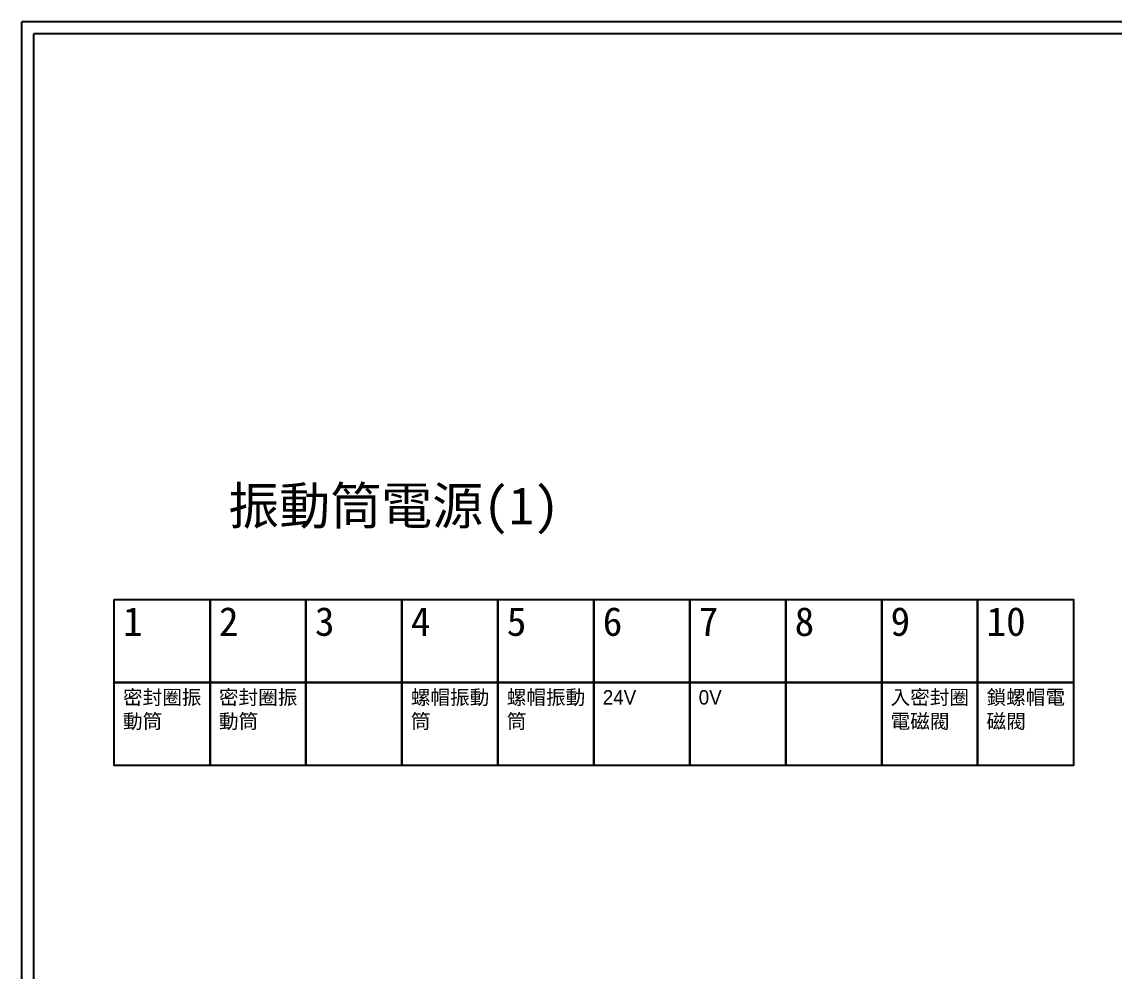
# Model space of a CAD drawing. Extents: x 627 to 914, y 3 to 207.
# Drawn here: x 627.2 to 741.2, y 108 to 207 of the extents above; entities that cross this region are included whole.
import ezdxf

# ---------------------------------------------------------------- set-up
doc = ezdxf.new("R2010")
doc.units = 0
doc.layers.get('0').update_dxf_attribs({"linetype": 'CONTINUOUS'})
doc.layers.add('圖框層', color=7, linetype='CONTINUOUS')
doc.layers.add('標尺寸層', color=3, linetype='CONTINUOUS')
doc.styles.add('CNS', font='romanc.shx', dxfattribs={"bigfont": 'chineset.shx'})

msp = doc.modelspace()

# ---------------------------------------------------------------- linework, layer by layer
for points in [[(636.82, 146.73), (646.83, 146.73), (646.83, 138.07), (636.82, 138.07)], [(646.83, 146.73), (656.84, 146.73), (656.84, 138.07), (646.83, 138.07)], [(656.84, 146.73), (666.85, 146.73), (666.85, 138.07), (656.84, 138.07)], [(666.85, 146.73), (676.86, 146.73), (676.86, 138.07), (666.85, 138.07)], [(676.86, 146.73), (686.87, 146.73), (686.87, 138.07), (676.86, 138.07)], [(686.87, 146.73), (696.88, 146.73), (696.88, 138.07), (686.87, 138.07)], [(696.88, 146.73), (706.89, 146.73), (706.89, 138.07), (696.88, 138.07)], [(706.89, 146.73), (716.9, 146.73), (716.9, 138.07), (706.89, 138.07)], [(716.9, 146.73), (726.91, 146.73), (726.91, 138.07), (716.9, 138.07)], [(726.91, 146.73), (736.92, 146.73), (736.92, 138.07), (726.91, 138.07)], [(636.82, 138.07), (646.83, 138.07), (646.83, 129.4), (636.82, 129.4)], [(646.83, 138.07), (656.84, 138.07), (656.84, 129.4), (646.83, 129.4)], [(656.84, 138.07), (666.85, 138.07), (666.85, 129.4), (656.84, 129.4)], [(666.85, 138.07), (676.86, 138.07), (676.86, 129.4), (666.85, 129.4)], [(676.86, 138.07), (686.87, 138.07), (686.87, 129.4), (676.86, 129.4)], [(686.87, 138.07), (696.88, 138.07), (696.88, 129.4), (686.87, 129.4)], [(696.88, 138.07), (706.89, 138.07), (706.89, 129.4), (696.88, 129.4)], [(706.89, 138.07), (716.9, 138.07), (716.9, 129.4), (706.89, 129.4)], [(716.9, 138.07), (726.91, 138.07), (726.91, 129.4), (716.9, 129.4)], [(726.91, 138.07), (736.92, 138.07), (736.92, 129.4), (726.91, 129.4)]]:
    msp.add_lwpolyline(points, close=True)
at = {"layer": '圖框層', "color": 7}
for p, q in [((914.2, 206.97), (627.2, 206.97)), ((627.2, 3), (627.2, 206.97)), ((912.95, 205.72), (628.45, 205.72)), ((628.45, 4.25), (628.45, 205.72))]:
    msp.add_line(p, q, dxfattribs=at)

# ---------------------------------------------------------------- texts
at = {"width": 8.2913, "attachment_point": 1}
for s, insert, char_height in [('2', (647.76, 145.93), 3), ('3', (657.77, 145.93), 3), ('6', (687.8, 145.93), 3), ('8', (707.82, 145.93), 3), ('9', (717.83, 145.93), 3), ('10', (727.84, 145.93), 3), ('1', (637.75, 145.93), 3), ('4', (667.78, 145.93), 3), ('5', (677.79, 145.93), 3), ('7', (697.81, 145.93), 3), ('{\\fPMingLiU|b0|i0|c136|p18;密封圈振動筒}', (637.75, 137.27), 1.5), ('{\\fPMingLiU|b0|i0|c136|p18;密封圈振動筒}', (647.76, 137.27), 1.5), ('{\\fPMingLiU|b0|i0|c136|p18;螺帽振動筒}', (667.78, 137.27), 1.5), ('{\\fPMingLiU|b0|i0|c136|p18;螺帽振動筒}', (677.79, 137.27), 1.5), ('{\\fPMingLiU|b0|i0|c136|p18;24V}', (687.8, 137.27), 1.5), ('{\\fPMingLiU|b0|i0|c136|p18;0V}', (697.81, 137.27), 1.5), ('{\\fPMingLiU|b0|i0|c136|p18;入密封圈電磁閥}', (717.83, 137.27), 1.5), ('{\\fPMingLiU|b0|i0|c136|p18;鎖螺帽電磁閥}', (727.84, 137.27), 1.5)]:
    msp.add_mtext(s, dxfattribs=dict(at, insert=insert, char_height=char_height))
at = {"layer": '標尺寸層', "color": 7, "insert": (666.01, 155.98), "char_height": 3.9, "width": 35.2569, "attachment_point": 5, "style": 'CNS'}
msp.add_mtext('{\\fDFKai-SB|b0|i0|c136|p65;振動筒電源(1)}', dxfattribs=at)

doc.saveas('drawing.dxf')
